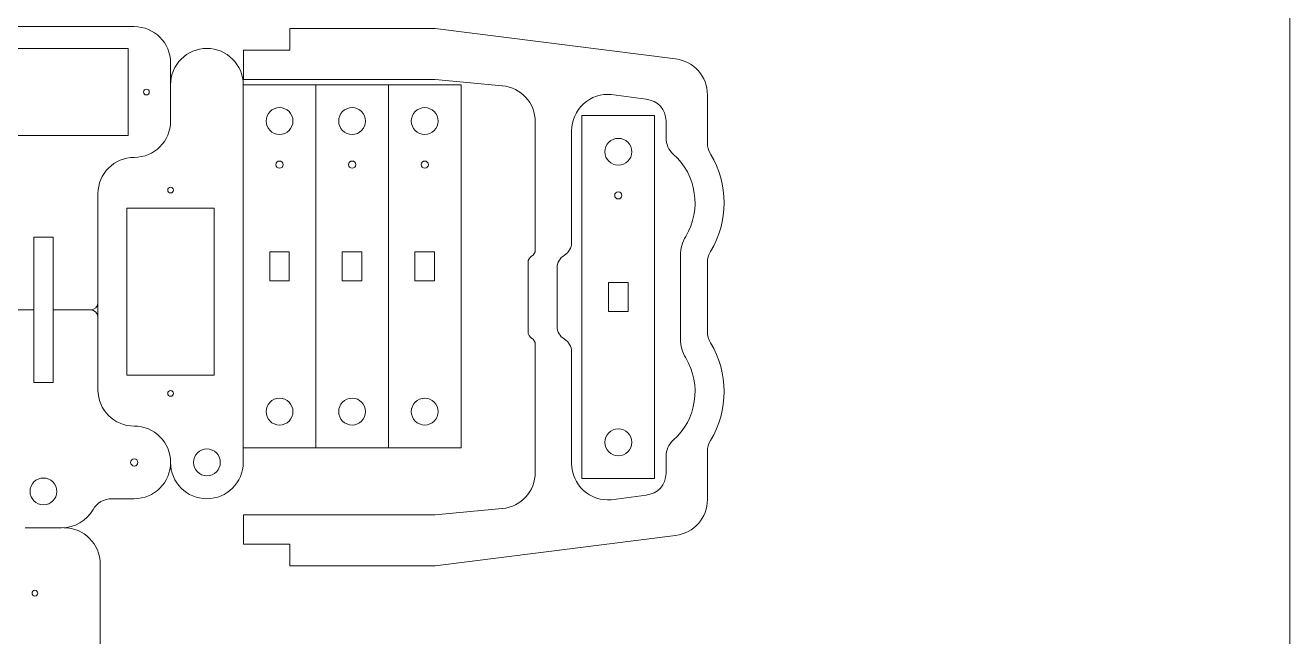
# Model space of a CAD drawing. Header units: millimetres. Extents: x 0 to 380, y -18 to 380.
# Drawn here: x 205.9 to 380, y 196.5 to 280.7 of the extents above; entities that cross this region are included whole.
import ezdxf

# ---------------------------------------------------------------- set-up
doc = ezdxf.new("R2010")
doc.units = ezdxf.units.MM
doc.layers.add('comments', color=30, linetype='CONTINUOUS', lineweight=5, true_color=0xf6921e)
doc.layers.add('cutting', color=5, linetype='CONTINUOUS', lineweight=5, true_color=0x0000ff)

msp = doc.modelspace()

# ---------------------------------------------------------------- linework, layer by layer
at = {"layer": 'comments'}
msp.add_line((380, 0), (380, 380), dxfattribs=at)
at = {"layer": 'cutting'}
for p, q in [((198.57, 280.53), (220.9, 280.53)), ((242.32, 280.28), (262.32, 280.28)), ((242.32, 280.28), (242.32, 277.28)), ((262.32, 280.28), (295.44, 276.09)), ((220.07, 277.53), (197.07, 277.53)), ((220.07, 265.53), (220.07, 277.53)), ((230.9, 277.53), (230.9, 277.53)), ((235.92, 273.26), (235.92, 277.28)), ((235.92, 277.28), (242.32, 277.28)), ((225.9, 267.53), (225.9, 275.53)), ((235.9, 220.53), (235.9, 272.53)), ((235.9, 272.53), (245.9, 272.53)), ((242.32, 273.26), (235.92, 273.26)), ((262.32, 273.26), (242.32, 273.26)), ((245.9, 272.53), (255.9, 272.53)), ((245.9, 272.53), (245.9, 222.53)), ((255.9, 272.53), (255.9, 222.53)), ((255.9, 272.53), (265.9, 272.53)), ((271.58, 272.4), (262.32, 273.26)), ((265.9, 272.53), (265.9, 222.53)), ((265.9, 272.53), (265.9, 272.53)), ((291.4, 270.54), (286.58, 271.18)), ((299.82, 264.55), (299.82, 271.13)), ((282.55, 268.3), (292.55, 268.3)), ((282.55, 218.3), (282.55, 268.3)), ((292.55, 268.3), (292.55, 218.3)), ((276.12, 267.42), (276.12, 249.78)), ((294.12, 265.23), (294.12, 267.55)), ((197.07, 265.53), (220.07, 265.53)), ((281.12, 250.78), (281.12, 266.2)), ((220.9, 262.53), (220.9, 262.53)), ((215.9, 257.53), (215.9, 230.53)), ((219.9, 255.53), (219.9, 232.53)), ((231.9, 255.53), (219.9, 255.53)), ((231.9, 232.53), (231.9, 255.53)), ((209.75, 251.53), (207.05, 251.53)), ((207.05, 251.53), (207.05, 241.53)), ((209.75, 241.53), (209.75, 251.53)), ((242.25, 249.53), (239.55, 249.53)), ((239.55, 249.53), (239.55, 245.53)), ((242.25, 245.53), (242.25, 249.53)), ((252.25, 249.53), (249.55, 249.53)), ((249.55, 249.53), (249.55, 245.53)), ((252.25, 245.53), (252.25, 249.53)), ((259.55, 249.53), (259.55, 245.53)), ((262.25, 249.53), (259.55, 249.53)), ((262.25, 245.53), (262.25, 249.53)), ((296.12, 249.07), (296.12, 237.49)), ((275.12, 248.78), (275.12, 248.78)), ((275.12, 248.05), (275.12, 238.52)), ((279.12, 247.32), (279.12, 239.25)), ((299.82, 248.02), (299.82, 238.55)), ((239.55, 245.53), (242.25, 245.53)), ((249.55, 245.53), (252.25, 245.53)), ((259.55, 245.53), (262.25, 245.53)), ((288.9, 245.3), (286.2, 245.3)), ((286.2, 245.3), (286.2, 241.3)), ((288.9, 241.3), (288.9, 245.3)), ((207.05, 241.53), (201.9, 241.53)), ((207.05, 241.53), (207.05, 231.53)), ((209.75, 241.53), (214.9, 241.53)), ((209.75, 231.53), (209.75, 241.53)), ((286.2, 241.3), (288.9, 241.3)), ((275.12, 237.78), (275.12, 237.78)), ((276.12, 236.78), (276.12, 219.15)), ((281.12, 220.37), (281.12, 235.78)), ((219.9, 232.53), (231.9, 232.53)), ((207.05, 231.53), (209.75, 231.53)), ((220.9, 225.53), (220.9, 225.53)), ((245.9, 222.53), (235.9, 222.53)), ((255.9, 222.53), (245.9, 222.53)), ((265.9, 222.53), (255.9, 222.53)), ((294.12, 221.34), (294.12, 219.02)), ((299.82, 222.02), (299.82, 215.44)), ((225.9, 220.53), (225.9, 220.53)), ((292.55, 218.3), (282.55, 218.3)), ((291.4, 216.03), (286.58, 215.39)), ((220.9, 215.53), (217.82, 215.53)), ((230.9, 215.53), (230.9, 215.53)), ((271.58, 214.17), (262.32, 213.3)), ((242.32, 213.3), (235.92, 213.3)), ((235.92, 213.3), (235.92, 209.28)), ((262.32, 213.3), (242.32, 213.3)), ((205.9, 211.53), (210.9, 211.53)), ((235.92, 209.28), (242.32, 209.28)), ((242.32, 206.28), (242.32, 209.28)), ((262.32, 206.28), (295.44, 210.48)), ((216.22, 193.53), (216.22, 206.53)), ((242.32, 206.28), (262.32, 206.28))]:
    msp.add_line(p, q, dxfattribs=at)
for centre, radius in [((222.57, 271.53), 0.4), ((240.9, 267.53), 1.85), ((250.9, 267.53), 1.85), ((260.9, 267.53), 1.85), ((287.55, 263.3), 1.85), ((240.9, 261.53), 0.5), ((250.9, 261.53), 0.5), ((260.9, 261.53), 0.5), ((225.9, 258.03), 0.4), ((287.55, 257.3), 0.5), ((225.9, 230.03), 0.4), ((240.9, 227.53), 1.85), ((250.9, 227.53), 1.85), ((260.9, 227.53), 1.85), ((287.55, 223.3), 1.85), ((230.9, 220.53), 1.85), ((220.9, 220.53), 0.5), ((208.4, 216.53), 1.85), ((207.22, 202.53), 0.4)]:
    msp.add_circle(centre, radius, dxfattribs=at)
for centre, radius, start, end in [((220.9, 275.53), 5, 0, 90), ((230.9, 272.53), 5, 90, 180), ((230.9, 272.53), 5, 0, 90), ((294.82, 271.13), 5, 0, 82.781), ((271.12, 267.42), 5, 0, 84.6442), ((286.12, 266.2), 5, 84.6442, 180), ((291.12, 267.55), 3, 0, 84.6442), ((220.9, 267.53), 5, 270, 0), ((297.12, 265.23), 3, 180, 228.1897), ((289.12, 256.28), 9, 328.9973, 48.1897), ((302.82, 264.55), 3, 180, 211.1019), ((289.12, 256.28), 13, 328.8981, 31.1019), ((220.9, 257.53), 5, 90, 180), ((279.12, 250.78), 2, 300, 0), ((301.12, 249.07), 5, 148.9973, 180), ((275.12, 249.78), 1, 300, 0), ((281.12, 247.32), 2, 120, 180), ((302.82, 248.02), 3, 148.8981, 180), ((276.12, 248.05), 1, 120, 180), ((214.9, 242.53), 1, 270, 0), ((214.9, 240.53), 1, 0, 90), ((281.12, 239.25), 2, 180, 240), ((302.82, 238.55), 3, 180, 211.1019), ((276.12, 238.52), 1, 180, 240), ((275.12, 236.78), 1, 0, 60), ((279.12, 235.78), 2, 0, 60), ((301.12, 237.49), 5, 180, 211.0027), ((289.12, 230.28), 13, 328.8981, 31.1019), ((289.12, 230.28), 9, 311.8103, 31.0027), ((220.9, 230.53), 5, 180, 270), ((220.9, 220.53), 5, 270, 90), ((297.12, 221.34), 3, 131.8103, 180), ((302.82, 222.02), 3, 148.8981, 180), ((230.9, 220.53), 5, 180, 270), ((230.9, 220.53), 5, 270, 0), ((286.12, 220.37), 5, 180, 275.3558), ((271.12, 219.15), 5, 275.3558, 360), ((291.12, 219.02), 3, 275.3558, 0), ((217.82, 212.53), 3, 90, 150), ((294.82, 215.44), 5, 277.219, 0), ((210.9, 216.53), 5, 270, 330), ((211.22, 206.53), 5, 0, 90)]:
    msp.add_arc(centre, radius, start, end, dxfattribs=at)

doc.saveas('drawing.dxf')
